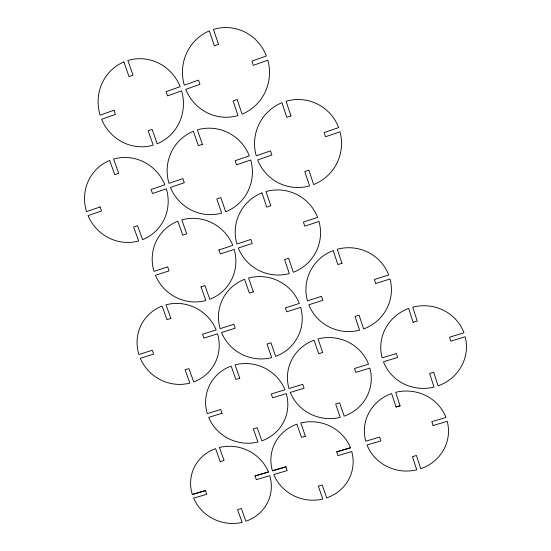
<?xml version="1.0" encoding="UTF-8"?>
<svg xmlns="http://www.w3.org/2000/svg" width="551" height="551" viewBox="0 0 551 551"><rect width="100%" height="100%" fill="white"/><g stroke="black" fill="none" stroke-linecap="round" stroke-linejoin="round"><path stroke-width="0.83" d="M113.947 110.241L100.103 115.173A44.197 42.523 72.8 0 1 123.851 61.926M100.082 206.962L86.528 211.605A42.916 41.387 57.8 0 1 109.67 160.458L114.78 174.653L118.713 173.289L113.602 159.087A42.916 41.387 57.8 0 1 164.907 184.764L151.084 189.496L152.531 193.546L166.34 188.828A42.916 41.387 57.8 0 1 142.571 239.637L137.564 225.717L133.645 227.04L138.659 240.952A42.916 41.387 57.8 0 1 88.002 215.599L101.542 210.971L100.075 206.962M218.919 249.975L232.804 245.388A42.365 41.291 44.2 0 0 181.782 219.856L186.713 233.858L182.767 235.181L177.828 221.185A42.365 41.291 44.2 0 0 154.032 271.388L167.656 266.891L169.067 270.851L155.451 275.335A42.365 41.291 44.2 0 0 205.847 300.543L201.005 286.823M201.005 286.823L204.938 285.542L209.773 299.269A42.365 41.291 44.2 0 0 234.189 249.396L220.31 253.97L218.919 249.968M413.119 322.307L417.224 321.04L412.761 307.155A42.882 41.311 -6.2 0 1 463.956 332.783L449.533 337.205L450.794 341.165L465.209 336.757A42.882 41.311 -6.2 0 1 438.079 385.852L433.699 372.249L429.622 373.482L434.002 387.077A42.882 41.311 -6.2 0 1 383.441 361.78L397.581 357.454L396.3 353.528L382.153 357.875A42.882 41.311 -6.2 0 1 408.649 308.443L413.119 322.314M239.781 378.248L235.883 379.46L231.158 366.071A41.346 39.617 21.3 0 0 207.293 413.601L220.731 409.483L222.081 413.271M222.081 413.264L208.65 417.376A41.346 39.617 21.3 0 0 257.951 442.012L253.322 428.878L257.2 427.707L261.821 440.855A41.346 39.617 21.3 0 0 286.286 393.641L272.6 397.822L271.271 393.993L284.963 389.798A41.346 39.617 21.3 0 0 235.057 364.858L239.775 378.255M433.086 425.517L447.226 421.357A42.076 40.009 1.6 0 1 420.75 468.694L416.411 455.484L412.403 456.648L416.756 469.851A42.076 40.009 1.6 0 1 367.035 444.994L380.899 440.896L379.632 437.095L365.761 441.199A42.076 40.009 1.6 0 1 391.623 393.545L396.052 406.996L400.074 405.784L395.652 392.326A42.076 40.009 1.6 0 1 445.986 417.506L431.839 421.673L433.086 425.524M396.052 406.996L400.081 405.791M305.378 436.192L301.459 437.363L296.893 424.16A41.242 39.128 12.6 0 0 272.428 470.823L285.928 466.842L287.229 470.575L273.744 474.549A41.242 39.128 12.6 0 0 322.79 499.054L318.313 486.092L322.204 484.963L326.674 497.925A41.242 39.128 12.6 0 0 351.738 451.579L337.99 455.629L336.709 451.848L350.457 447.791A41.242 39.128 12.6 0 0 300.818 422.982L305.378 436.199M219.408 447.467L224.078 460.478L220.255 461.621L215.579 448.617A40.664 38.294 20.5 0 0 192.285 494.474L205.461 490.576L206.797 494.261L193.621 498.138A40.664 38.294 20.5 0 0 242.109 522.348L237.522 509.592L241.324 508.483L245.904 521.253A40.664 38.294 20.5 0 0 269.783 475.713L256.367 479.659L255.051 475.947L268.475 471.98A40.664 38.294 20.5 0 0 219.408 447.474M272.435 470.816L285.928 466.835M192.285 494.474L205.461 490.583M255.044 475.954L268.475 471.993M336.702 451.854L350.457 447.798M113.94 110.241L115.428 114.388L101.591 119.305A44.197 42.523 72.8 0 0 153.212 145.147L148.129 130.766L152.131 129.368L157.2 143.756A44.197 42.523 72.8 0 0 181.596 90.86L167.49 95.874L166.03 91.686L180.149 86.659A44.197 42.523 72.8 0 0 127.866 60.465L133.046 75.156L129.024 76.61L123.844 61.926M261.939 192.891L266.76 207.121L270.81 205.764L265.995 191.528A42.785 42.427 35.2 0 1 317.638 217.39L303.401 222.087L304.758 226.151L318.995 221.461A42.785 42.427 35.2 0 1 293.304 272.27L288.586 258.316L284.557 259.631L289.282 273.571A42.785 42.427 35.2 0 1 238.28 248.046L252.234 243.452L250.857 239.43L236.896 244.038A42.785 42.427 35.2 0 1 261.939 192.891M218.52 44.342L214.394 45.829L209.339 30.89A44.858 43.515 86.5 0 0 184.303 85.178L198.498 80.122L199.937 84.337L185.756 89.379A44.858 43.515 86.5 0 0 238.004 115.558L233.052 100.929L237.157 99.49L242.103 114.133A44.858 43.515 86.5 0 0 267.814 60.204L253.343 65.349L251.917 61.085L266.395 55.926A44.858 43.515 86.5 0 0 213.464 29.396L218.52 44.342M202.389 144.293L198.353 145.691L193.36 131.255A43.377 42.503 66.5 0 0 168.978 183.366L182.87 178.614L184.296 182.691L170.411 187.436A43.377 42.503 66.5 0 0 221.688 213.099L216.791 198.959L220.806 197.602L225.69 211.763A43.377 42.503 66.5 0 0 250.726 159.983L236.565 164.825L235.16 160.706L249.327 155.85A43.377 42.503 66.5 0 0 197.403 129.85L202.389 144.293M290.956 115.944L286.816 117.377L281.954 102.693A44.018 43.495 -81.7 0 0 256.236 155.795L270.486 150.919L271.877 155.065L257.634 159.928A44.018 43.495 -81.7 0 0 309.538 185.928L304.772 171.54L308.884 170.156L313.643 184.551A44.018 43.495 -81.7 0 0 340.029 131.799L325.503 136.758L324.133 132.564L338.665 127.591A44.018 43.495 -81.7 0 0 286.093 101.253L290.956 115.944M170.886 318.409L167.008 319.663L162.118 306.08A41.573 39.996 33.9 0 0 138.9 354.507L152.269 350.25L153.66 354.093L140.305 358.336A41.573 39.996 33.9 0 0 189.861 383.11L185.067 369.783L188.924 368.578L193.711 381.905A41.573 39.996 33.9 0 0 217.535 333.796L203.925 338.121L202.548 334.243L216.164 329.904A41.573 39.996 33.9 0 0 165.996 304.82L170.886 318.416M253.35 291.837L249.376 293.118L244.603 279.309A42.048 41.008 23.9 0 0 220.18 328.63L233.872 324.27L235.236 328.176L221.55 332.522A42.048 41.008 23.9 0 0 271.691 357.599L267.015 344.065L270.961 342.818L275.638 356.366A42.048 41.008 23.9 0 0 300.688 307.375L286.734 311.811L285.39 307.864L299.345 303.422A42.048 41.008 23.9 0 0 248.577 278.028L253.35 291.837M341.944 263.288L337.866 264.604L333.217 250.553A42.751 41.931 0.2 0 0 307.479 300.839L321.522 296.362L322.852 300.336L308.815 304.793A42.751 41.931 0.2 0 0 359.589 330.201L355.03 316.432L359.087 315.158L363.632 328.94A42.751 41.931 0.2 0 0 390.018 278.992L375.699 283.545L374.391 279.529L388.717 274.977A42.751 41.931 0.2 0 0 337.302 249.231L341.944 263.288M322.672 352.544L318.678 353.783L314.07 340.174A41.959 40.485 9.5 0 0 288.993 388.572L302.754 384.35L304.069 388.2L290.315 392.408A41.959 40.485 9.5 0 0 340.201 417.348L335.683 404L339.657 402.802L344.168 416.157A41.959 40.485 9.5 0 0 369.852 368.082L355.836 372.373L354.541 368.481L368.564 364.183A41.959 40.485 9.5 0 0 318.065 338.927L322.672 352.544"/></g></svg>
